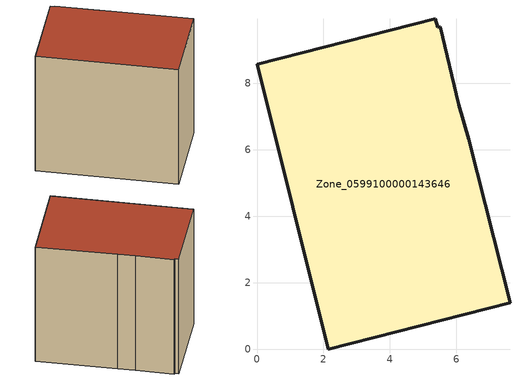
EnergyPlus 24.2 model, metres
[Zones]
Zone_0599100000143646
 floor ground (C_G): 5.51,9.69 6.07,7.36 6.36,6.31 7.61,1.39 2.14,0 0,8.57 5.37,9.93 5.44,9.67 z0
 wall outside (C_F): 2.14,0 7.61,1.39 6.36,6.31 6.07,7.36 5.51,9.69 5.44,9.67 5.37,9.93 0,8.57 2.14,0 z0:8.37
 roof outside (C_R): 6.07,7.36 5.51,9.69 5.44,9.67 5.37,9.93 0,8.57 2.14,0 7.61,1.39 6.36,6.31 z8.37
[BUILDING]
Pand.0599100000143646: North Axis=0; Terrain=City; Loads Convergence Tolerance Value=0.04; Temperature Convergence Tolerance Value=0.4; Solar Distribution=FullExterior; Maximum Number of Warmup Days=25; Minimum Number of Warmup Days=1
[Site:Location]
Rotterdam.The.Hague.AP_ZH_NLD Design_Conditions: Latitude=51.96; Longitude=4.45; Time Zone=1; Elevation=-4.5
[SITE:GROUNDTEMPERATURE:BUILDINGSURFACE]
18, 18, 18, 18, 18, 18, 18, 18, 18, 18, 18, 18
[MATERIAL] Thermal Absorptance=0.9; Solar Absorptance=0.7; Visible Absorptance=0.7
Name | Roughness | Thickness | Conductivity | Density | Specific Heat
G.TC.1975-1991 | MediumSmooth | 0.15 | 0.288461 | 540 | 1210
F.TC.1975-1991 | Rough | 0.3 | 0.230769 | 1920 | 840
R.TC.1975-1991 | MediumRough | 0.2 | 0.153846 | 1500 | 1000
[CONSTRUCTION]
C_G: G.TC.1975-1991
C_F: F.TC.1975-1991
C_R: R.TC.1975-1991
[ZONE]
Zone_0599100000143646: Type=1; Multiplier=1; Ceiling Height=Autocalculate; Volume=Autocalculate; Floor Area=autocalculate; Part of Total Floor Area=Yes
[ZONEINFILTRATION:DESIGNFLOWRATE]
Infil_Zone_0599100000143646: Zone or ZoneList or Space or SpaceList=Zone_0599100000143646; Schedule=AlwaysOn; Design Flow Rate Calculation Method=Flow/Area; Flow Rate per Floor Area=0.003; Constant Term Coefficient=1; Temperature Term Coefficient=0; Velocity Term Coefficient=0; Velocity Squared Term Coefficient=0
[HVACTEMPLATE:ZONE:IDEALLOADSAIRSYSTEM]
Zone_0599100000143646: Maximum Heating Supply Air Temperature=50; Minimum Cooling Supply Air Temperature=13; Maximum Heating Supply Air Humidity Ratio=0.0156; Minimum Cooling Supply Air Humidity Ratio=0.0077; Heating Limit=NoLimit; Cooling Limit=NoLimit; Dehumidification Control Type=ConstantSensibleHeatRatio; Cooling Sensible Heat Ratio=0.7; Dehumidification Setpoint=60; Humidification Control Type=None; Humidification Setpoint=30; Outdoor Air Method=None; Outdoor Air Flow Rate per Person=0.00944; Outdoor Air Flow Rate per Zone Floor Area=0; Outdoor Air Flow Rate per Zone=0; Demand Controlled Ventilation Type=None; Outdoor Air Economizer Type=NoEconomizer; Heat Recovery Type=None; Sensible Heat Recovery Effectiveness=0.7; Latent Heat Recovery Effectiveness=0.65
[ZONECONTROL:THERMOSTAT]
ThermostatControl_Zone_0599100000143646: Zone or ZoneList=Zone_0599100000143646; Control Type Schedule=DualSetpointControlType; Control 1=Thermostat_Zone_0599100000143646; Temperature Difference Between Cutout And Setpoint=0
[THERMOSTATSETPOINT:DUALSETPOINT]
Thermostat_Zone_0599100000143646: Heating Setpoint Temperature Schedule=HeatingSetpoint_Zone_0599100000143646; Cooling Setpoint Temperature Schedule=CoolingSetpoint_Zone_0599100000143646
[SCHEDULE:COMPACT]
HeatingSetpoint_Zone_0599100000143646: Through: 12/31, For: AllDays, Until: 24:00, 21
CoolingSetpoint_Zone_0599100000143646: Through: 12/31, For: AllDays, Until: 24:00, 24
DualSetpointControlType: Through: 12/31, For: AllDays, Until: 24:00, 4
AlwaysOn: Through: 12/31, For: AllDays, Until: 24:00, 1
